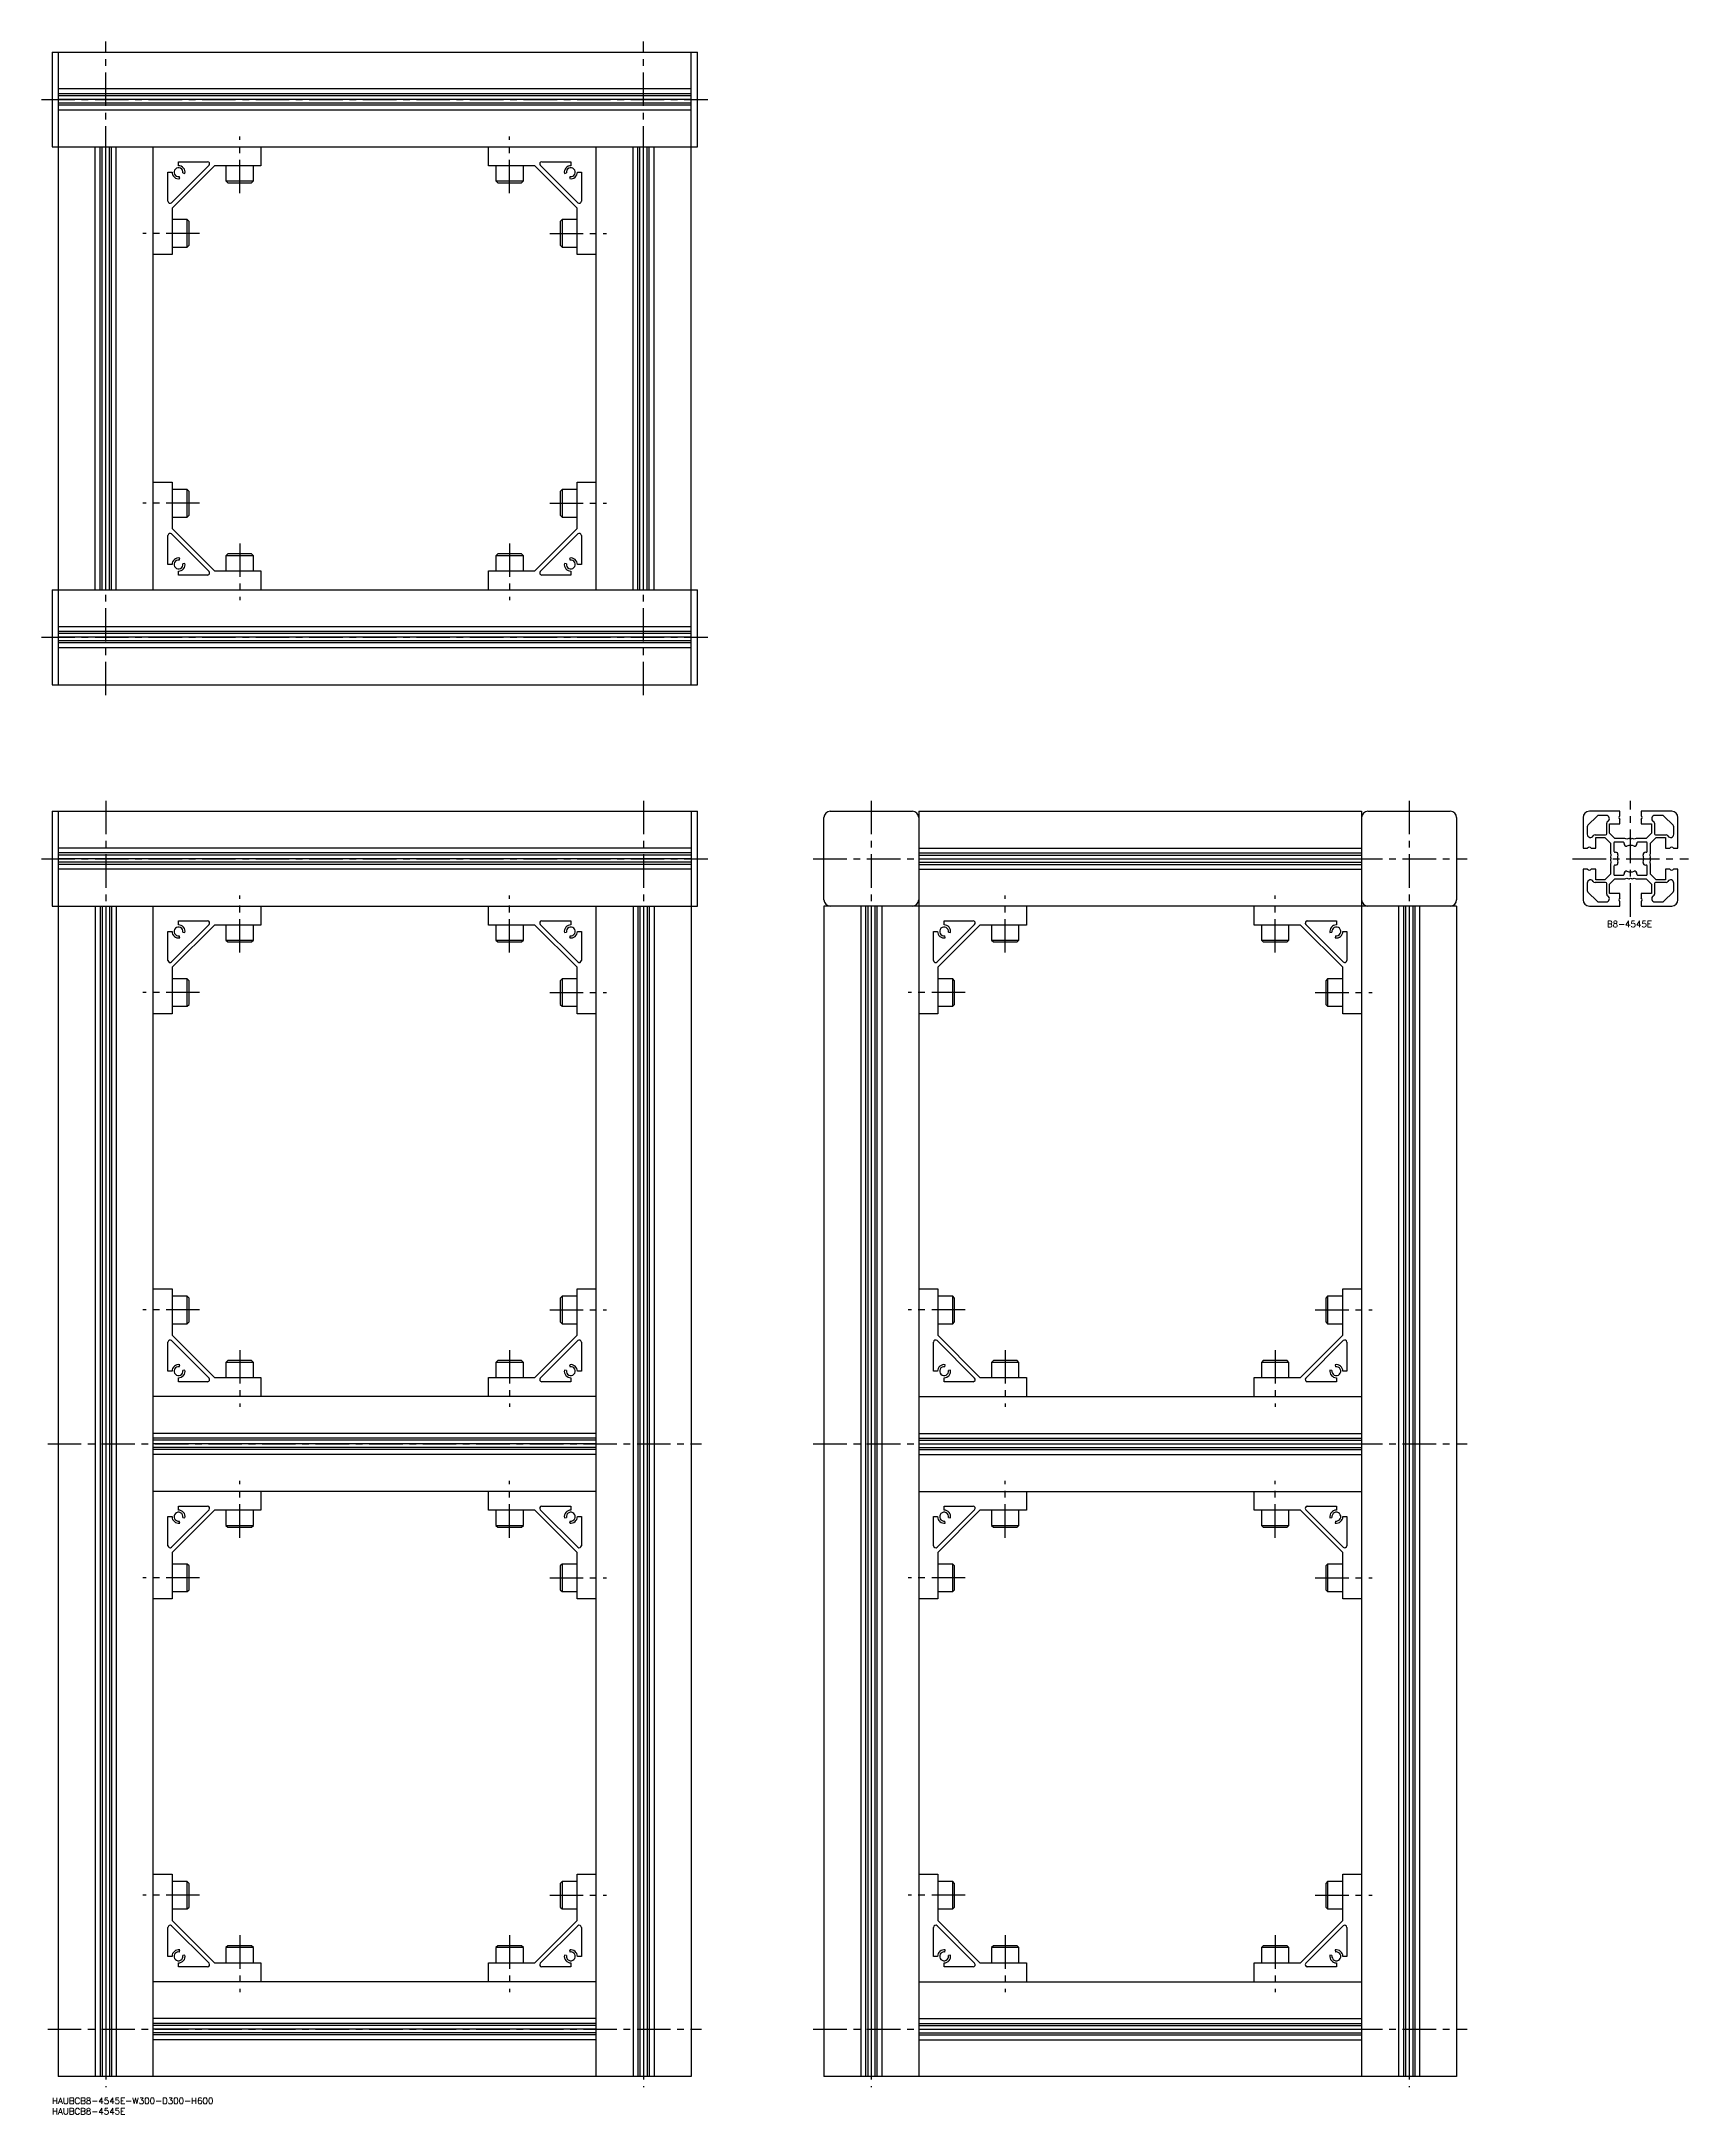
# Model space of a CAD drawing. Extents: x -5 to 776, y -8 to 975.
import ezdxf

# ---------------------------------------------------------------- set-up
doc = ezdxf.new("R2010")
doc.units = 0
doc.header["$LTSCALE"] = 0.5
doc.linetypes.add('CENTER', pattern=[50.8, 31.75, -6.35, 6.35, -6.35])
for name, color, linetype in [('MSM_CENTER', 1, 'CENTER'), ('MSM_CONTINUOUS', 7, 'CONTINUOUS'), ('MSM_PART_NUMBER', 7, 'CONTINUOUS')]:
    doc.layers.add(name, color=color, linetype=linetype)
doc.styles.get("Standard").update_dxf_attribs({"font": 'txt.shx', "height": 3, "bigfont": 'bigfont.shx'})

# ---------------------------------------------------------------- blocks, each defined once
blk = doc.blocks.new('*U8')
at = {"layer": 'MSM_PART_NUMBER'}
blk.add_text('HAUBCB8-4545E-W300-D300-H600', height=3, dxfattribs=at).set_placement((0, -3))
blk = doc.blocks.new('*U9')
at = {"layer": 'MSM_PART_NUMBER'}
blk.add_text('HAUBCB8-4545E', height=3, dxfattribs=at).set_placement((0, -8))
blk = doc.blocks.new('*U10')
at = {"layer": 'MSM_PART_NUMBER'}
blk.add_text('B8-4545E', height=3, dxfattribs=at).set_placement((737.32, 554.97))

msp = doc.modelspace()

# ---------------------------------------------------------------- linework, layer by layer
at = {"layer": 'MSM_CENTER'}
for p, q in [((25.5, 665), (25.5, 975)), ((280.5, 665), (280.5, 975)), ((-5, 947.5), (311, 947.5)), ((89, 903), (89, 930)), ((217, 903), (217, 930)), ((70, 884), (43, 884)), ((236, 884), (263, 884)), ((70, 756), (43, 756)), ((236, 756), (263, 756)), ((89, 737), (89, 710)), ((217, 737), (217, 710)), ((-5, 692.5), (311, 692.5)), ((25.5, 615), (25.5, 5)), ((280.5, 615), (280.5, 5)), ((388.5, 615), (388.5, 5)), ((643.5, 615), (643.5, 5)), ((748.5, 560), (748.5, 615)), ((-5, 587.5), (311, 587.5)), ((361, 587.5), (671, 587.5)), ((721, 587.5), (776, 587.5)), ((89, 543), (89, 570)), ((217, 543), (217, 570)), ((452, 543), (452, 570)), ((580, 543), (580, 570)), ((70, 524), (43, 524)), ((236, 524), (263, 524)), ((433, 524), (406, 524)), ((599, 524), (626, 524)), ((70, 373.5), (43, 373.5)), ((236, 373.5), (263, 373.5)), ((433, 373.5), (406, 373.5)), ((599, 373.5), (626, 373.5)), ((89, 354.5), (89, 327.5)), ((217, 354.5), (217, 327.5)), ((452, 354.5), (452, 327.5)), ((580, 354.5), (580, 327.5)), ((-2, 310), (308, 310)), ((361, 310), (671, 310)), ((89, 265.5), (89, 292.5)), ((217, 265.5), (217, 292.5)), ((452, 265.5), (452, 292.5)), ((580, 265.5), (580, 292.5)), ((70, 246.5), (43, 246.5)), ((236, 246.5), (263, 246.5)), ((433, 246.5), (406, 246.5)), ((599, 246.5), (626, 246.5)), ((70, 96), (43, 96)), ((236, 96), (263, 96)), ((433, 96), (406, 96)), ((599, 96), (626, 96)), ((89, 77), (89, 50)), ((217, 77), (217, 50)), ((452, 77), (452, 50)), ((580, 77), (580, 50)), ((-2, 32.5), (308, 32.5)), ((361, 32.5), (671, 32.5))]:
    msp.add_line(p, q, dxfattribs=at)
at = {"layer": 'MSM_CONTINUOUS'}
for p, q in [((0, 970), (306, 970)), ((0, 970), (0, 925)), ((3, 970), (3, 670)), ((303, 670), (303, 970)), ((306, 925), (306, 970)), ((303, 952.5), (3, 952.5)), ((303, 950.19), (3, 950.19)), ((303, 949.2), (3, 949.2)), ((303, 947.5), (3, 947.5)), ((303, 945.8), (3, 945.8)), ((303, 944.81), (3, 944.81)), ((303, 942.5), (3, 942.5)), ((0, 925), (306, 925)), ((20.5, 715), (20.5, 925)), ((22.81, 715), (22.81, 925)), ((23.8, 715), (23.8, 925)), ((25.5, 715), (25.5, 925)), ((27.2, 715), (27.2, 925)), ((28.19, 715), (28.19, 925)), ((30.5, 715), (30.5, 925)), ((48, 715), (48, 925)), ((99, 925), (99, 916)), ((207, 916), (207, 925)), ((258, 715), (258, 925)), ((275.5, 715), (275.5, 925)), ((277.81, 715), (277.81, 925)), ((278.8, 715), (278.8, 925)), ((280.5, 715), (280.5, 925)), ((282.2, 715), (282.2, 925)), ((283.19, 715), (283.19, 925)), ((285.5, 715), (285.5, 925)), ((74.46, 916.29), (56.71, 898.54)), ((77, 916), (57, 896)), ((60, 918), (73.76, 918)), ((60, 916.1), (60, 918)), ((99, 916), (77, 916)), ((82.5, 916), (82.5, 908.87)), ((95.5, 908.87), (95.5, 916)), ((229, 916), (207, 916)), ((210.5, 916), (210.5, 908.87)), ((223.5, 908.87), (223.5, 916)), ((249, 896), (229, 916)), ((249.29, 898.54), (231.54, 916.29)), ((232.24, 918), (246, 918)), ((246, 918), (246, 916.1)), ((55, 899.24), (55, 913)), ((55, 913), (56.9, 913)), ((60.54, 909.95), (60.36, 910.93)), ((62.07, 912.64), (63.05, 912.46)), ((82.5, 908.87), (83.37, 908)), ((82.5, 908.87), (95.5, 908.87)), ((83.37, 908), (94.63, 908)), ((94.63, 908), (95.5, 908.87)), ((210.5, 908.87), (211.37, 908)), ((210.5, 908.87), (223.5, 908.87)), ((211.37, 908), (222.63, 908)), ((222.63, 908), (223.5, 908.87)), ((242.95, 912.46), (243.93, 912.64)), ((245.64, 910.93), (245.46, 909.95)), ((249.1, 913), (251, 913)), ((251, 913), (251, 899.24)), ((57, 896), (57, 874)), ((249, 874), (249, 896)), ((64.13, 890.5), (57, 890.5)), ((64.13, 877.5), (64.13, 890.5)), ((65, 889.63), (64.13, 890.5)), ((65, 878.37), (65, 889.63)), ((241.87, 890.5), (241, 889.63)), ((241, 889.63), (241, 878.37)), ((241.87, 890.5), (241.87, 877.5)), ((249, 890.5), (241.87, 890.5)), ((57, 877.5), (64.13, 877.5)), ((64.13, 877.5), (65, 878.37)), ((241, 878.37), (241.87, 877.5)), ((241.87, 877.5), (249, 877.5)), ((57, 874), (48, 874)), ((258, 874), (249, 874)), ((48, 766), (57, 766)), ((57, 766), (57, 744)), ((64.13, 762.5), (57, 762.5)), ((65, 761.63), (64.13, 762.5)), ((64.13, 749.5), (64.13, 762.5)), ((65, 750.37), (65, 761.63)), ((241.87, 762.5), (241, 761.63)), ((241, 761.63), (241, 750.37)), ((249, 762.5), (241.87, 762.5)), ((241.87, 762.5), (241.87, 749.5)), ((249, 744), (249, 766)), ((249, 766), (258, 766)), ((57, 749.5), (64.13, 749.5)), ((64.13, 749.5), (65, 750.37)), ((241, 750.37), (241.87, 749.5)), ((241.87, 749.5), (249, 749.5)), ((55, 727), (55, 740.76)), ((56.71, 741.46), (74.46, 723.71)), ((57, 744), (77, 724)), ((229, 724), (249, 744)), ((231.54, 723.71), (249.29, 741.46)), ((251, 740.76), (251, 727)), ((60.36, 729.07), (60.54, 730.05)), ((63.05, 727.54), (62.07, 727.36)), ((83.37, 732), (82.5, 731.13)), ((82.5, 731.13), (82.5, 724)), ((95.5, 731.13), (82.5, 731.13)), ((94.63, 732), (83.37, 732)), ((95.5, 731.13), (94.63, 732)), ((95.5, 724), (95.5, 731.13)), ((211.37, 732), (210.5, 731.13)), ((210.5, 731.13), (210.5, 724)), ((223.5, 731.13), (210.5, 731.13)), ((222.63, 732), (211.37, 732)), ((223.5, 731.13), (222.63, 732)), ((223.5, 724), (223.5, 731.13)), ((243.93, 727.36), (242.95, 727.54)), ((245.46, 730.05), (245.64, 729.07)), ((56.9, 727), (55, 727)), ((60, 722), (60, 723.9)), ((73.76, 722), (60, 722)), ((77, 724), (99, 724)), ((99, 724), (99, 715)), ((207, 724), (229, 724)), ((207, 715), (207, 724)), ((246, 722), (232.24, 722)), ((246, 723.9), (246, 722)), ((251, 727), (249.1, 727)), ((0, 715), (306, 715)), ((0, 715), (0, 670)), ((306, 670), (306, 715)), ((303, 697.5), (3, 697.5)), ((303, 695.19), (3, 695.19)), ((303, 694.2), (3, 694.2)), ((303, 692.5), (3, 692.5)), ((303, 690.8), (3, 690.8)), ((303, 689.81), (3, 689.81)), ((303, 687.5), (3, 687.5)), ((0, 670), (306, 670)), ((0, 610), (306, 610)), ((0, 610), (0, 565)), ((3, 610), (3, 10)), ((303, 610), (303, 10)), ((306, 565), (306, 610)), ((369, 610), (408, 610)), ((411, 610), (411, 10)), ((411, 610), (621, 610)), ((621, 610), (621, 10)), ((624, 610), (663, 610)), ((743.5, 610), (729, 610)), ((743.5, 607.87), (743.5, 610)), ((768, 610), (753.5, 610)), ((753.5, 610), (753.5, 607.87)), ((366, 568), (366, 607)), ((666, 607), (666, 568)), ((726, 607), (726, 592.5)), ((728, 602.65), (728, 599.05)), ((732.64, 607.71), (728.29, 603.36)), ((736.95, 608), (733.35, 608)), ((737.2, 599.3), (737.2, 604.33)), ((738.5, 599.62), (738.5, 604)), ((738.5, 604), (743.5, 604)), ((743.5, 604), (743.5, 606.13)), ((753.5, 606.13), (753.5, 604)), ((753.5, 604), (758.5, 604)), ((758.5, 604), (758.5, 599.62)), ((759.8, 604.33), (759.8, 599.3)), ((763.65, 608), (760.05, 608)), ((768.71, 603.36), (764.36, 607.71)), ((769, 599.05), (769, 602.65)), ((771, 592.5), (771, 607)), ((303, 592.5), (3, 592.5)), ((303, 590.19), (3, 590.19)), ((411, 592.5), (621, 592.5)), ((411, 590.19), (621, 590.19)), ((726, 592.5), (728.13, 592.5)), ((729.87, 592.5), (732, 592.5)), ((731.67, 598.8), (736.7, 598.8)), ((732, 592.5), (732, 597.5)), ((732, 597.5), (736.38, 597.5)), ((736.38, 597.5), (739, 594.88)), ((741.12, 597), (738.5, 599.62)), ((739, 594.88), (739, 590.19)), ((739, 590.19), (739.21, 589.2)), ((740.6, 594.9), (740.6, 591.1)), ((744.9, 595.4), (741.1, 595.4)), ((745.81, 597), (741.12, 597)), ((746.8, 596.79), (745.81, 597)), ((747.74, 596.99), (746.8, 596.79)), ((748.5, 596.7), (748.1, 596.93)), ((748.9, 596.93), (748.5, 596.7)), ((750.2, 596.79), (749.26, 596.99)), ((751.19, 597), (750.2, 596.79)), ((755.88, 597), (751.19, 597)), ((755.9, 595.4), (752.1, 595.4)), ((758.5, 599.62), (755.88, 597)), ((756.4, 591.1), (756.4, 594.9)), ((757.79, 589.2), (758, 590.19)), ((758, 594.88), (760.62, 597.5)), ((758, 590.19), (758, 594.88)), ((760.3, 598.8), (765.33, 598.8)), ((760.62, 597.5), (765, 597.5)), ((765, 597.5), (765, 592.5)), ((765, 592.5), (767.13, 592.5)), ((768.87, 592.5), (771, 592.5)), ((303, 589.2), (3, 589.2)), ((303, 587.5), (3, 587.5)), ((303, 585.8), (3, 585.8)), ((303, 584.81), (3, 584.81)), ((303, 582.5), (3, 582.5)), ((411, 589.2), (621, 589.2)), ((411, 587.5), (621, 587.5)), ((411, 585.8), (621, 585.8)), ((411, 584.81), (621, 584.81)), ((411, 582.5), (621, 582.5)), ((728.13, 582.5), (726, 582.5)), ((726, 582.5), (726, 568)), ((732, 582.5), (729.87, 582.5)), ((732, 577.5), (732, 582.5)), ((739, 580.12), (736.38, 577.5)), ((739.21, 585.8), (739, 584.81)), ((739, 584.81), (739, 580.12)), ((739.21, 589.2), (739.01, 588.26)), ((739.01, 586.74), (739.21, 585.8)), ((739.07, 587.9), (739.3, 587.5)), ((739.3, 587.5), (739.07, 587.1)), ((740.6, 583.9), (740.6, 580.1)), ((756.4, 580.1), (756.4, 583.9)), ((757.7, 587.5), (757.93, 587.9)), ((757.93, 587.1), (757.7, 587.5)), ((757.99, 588.26), (757.79, 589.2)), ((757.79, 585.8), (757.99, 586.74)), ((758, 584.81), (757.79, 585.8)), ((758, 580.12), (758, 584.81)), ((760.62, 577.5), (758, 580.12)), ((767.13, 582.5), (765, 582.5)), ((765, 582.5), (765, 577.5)), ((771, 582.5), (768.87, 582.5)), ((771, 568), (771, 582.5)), ((728, 575.95), (728, 572.35)), ((728.29, 571.64), (732.64, 567.29)), ((736.7, 576.2), (731.67, 576.2)), ((736.38, 577.5), (732, 577.5)), ((737.2, 570.67), (737.2, 575.7)), ((738.5, 575.38), (741.12, 578)), ((738.5, 571), (738.5, 575.38)), ((743.5, 571), (738.5, 571)), ((741.1, 579.6), (744.9, 579.6)), ((741.12, 578), (745.81, 578)), ((743.5, 568.87), (743.5, 571)), ((745.81, 578), (746.8, 578.21)), ((746.8, 578.21), (747.74, 578.01)), ((748.1, 578.07), (748.5, 578.3)), ((748.5, 578.3), (748.9, 578.07)), ((749.26, 578.01), (750.2, 578.21)), ((750.2, 578.21), (751.19, 578)), ((751.19, 578), (755.88, 578)), ((752.1, 579.6), (755.9, 579.6)), ((758.5, 571), (753.5, 571)), ((753.5, 571), (753.5, 568.87)), ((755.88, 578), (758.5, 575.38)), ((758.5, 575.38), (758.5, 571)), ((759.8, 575.7), (759.8, 570.67)), ((765.33, 576.2), (760.3, 576.2)), ((765, 577.5), (760.62, 577.5)), ((764.36, 567.29), (768.71, 571.64)), ((769, 572.35), (769, 575.95)), ((0, 565), (306, 565)), ((20.5, 565), (20.5, 10)), ((22.81, 565), (22.81, 10)), ((23.8, 565), (23.8, 10)), ((25.5, 565), (25.5, 10)), ((27.2, 565), (27.2, 10)), ((28.19, 565), (28.19, 10)), ((30.5, 565), (30.5, 10)), ((48, 10), (48, 565)), ((99, 565), (99, 556)), ((207, 556), (207, 565)), ((258, 10), (258, 565)), ((275.5, 565), (275.5, 10)), ((277.81, 565), (277.81, 10)), ((278.8, 565), (278.8, 10)), ((280.5, 565), (280.5, 10)), ((282.2, 565), (282.2, 10)), ((283.19, 565), (283.19, 10)), ((285.5, 565), (285.5, 10)), ((666, 565), (366, 565)), ((366, 565), (366, 10)), ((383.5, 565), (383.5, 10)), ((385.81, 565), (385.81, 10)), ((386.8, 565), (386.8, 10)), ((388.5, 565), (388.5, 10)), ((390.2, 565), (390.2, 10)), ((391.19, 565), (391.19, 10)), ((393.5, 565), (393.5, 10)), ((462, 565), (462, 556)), ((570, 556), (570, 565)), ((638.5, 565), (638.5, 10)), ((640.81, 565), (640.81, 10)), ((641.8, 565), (641.8, 10)), ((643.5, 565), (643.5, 10)), ((645.2, 565), (645.2, 10)), ((646.19, 565), (646.19, 10)), ((648.5, 565), (648.5, 10)), ((666, 565), (666, 10)), ((729, 565), (743.5, 565)), ((733.35, 567), (736.95, 567)), ((743.5, 565), (743.5, 567.13)), ((753.5, 567.13), (753.5, 565)), ((753.5, 565), (768, 565)), ((760.05, 567), (763.65, 567)), ((55, 553), (56.9, 553)), ((55, 539.24), (55, 553)), ((74.46, 556.29), (56.71, 538.54)), ((77, 556), (57, 536)), ((60, 558), (73.76, 558)), ((60, 556.1), (60, 558)), ((60.54, 549.95), (60.36, 550.93)), ((62.07, 552.64), (63.05, 552.46)), ((99, 556), (77, 556)), ((82.5, 556), (82.5, 548.87)), ((95.5, 548.87), (95.5, 556)), ((229, 556), (207, 556)), ((210.5, 556), (210.5, 548.87)), ((223.5, 548.87), (223.5, 556)), ((249, 536), (229, 556)), ((249.29, 538.54), (231.54, 556.29)), ((232.24, 558), (246, 558)), ((242.95, 552.46), (243.93, 552.64)), ((245.64, 550.93), (245.46, 549.95)), ((246, 558), (246, 556.1)), ((249.1, 553), (251, 553)), ((251, 553), (251, 539.24)), ((418, 539.24), (418, 553)), ((418, 553), (419.9, 553)), ((437.46, 556.29), (419.71, 538.54)), ((440, 556), (420, 536)), ((423, 556.1), (423, 558)), ((423, 558), (436.76, 558)), ((423.54, 549.95), (423.36, 550.93)), ((425.07, 552.64), (426.05, 552.46)), ((462, 556), (440, 556)), ((445.5, 556), (445.5, 548.87)), ((458.5, 548.87), (458.5, 556)), ((592, 556), (570, 556)), ((573.5, 556), (573.5, 548.87)), ((586.5, 548.87), (586.5, 556)), ((612, 536), (592, 556)), ((612.29, 538.54), (594.54, 556.29)), ((595.24, 558), (609, 558)), ((605.95, 552.46), (606.93, 552.64)), ((608.64, 550.93), (608.46, 549.95)), ((609, 558), (609, 556.1)), ((612.1, 553), (614, 553)), ((614, 553), (614, 539.24)), ((82.5, 548.87), (83.37, 548)), ((82.5, 548.87), (95.5, 548.87)), ((83.37, 548), (94.63, 548)), ((94.63, 548), (95.5, 548.87)), ((210.5, 548.87), (211.37, 548)), ((210.5, 548.87), (223.5, 548.87)), ((211.37, 548), (222.63, 548)), ((222.63, 548), (223.5, 548.87)), ((445.5, 548.87), (446.37, 548)), ((445.5, 548.87), (458.5, 548.87)), ((446.37, 548), (457.63, 548)), ((457.63, 548), (458.5, 548.87)), ((573.5, 548.87), (574.37, 548)), ((573.5, 548.87), (586.5, 548.87)), ((574.37, 548), (585.63, 548)), ((585.63, 548), (586.5, 548.87)), ((57, 536), (57, 514)), ((249, 514), (249, 536)), ((420, 536), (420, 514)), ((612, 514), (612, 536)), ((64.13, 530.5), (57, 530.5)), ((65, 529.63), (64.13, 530.5)), ((64.13, 517.5), (64.13, 530.5)), ((65, 518.37), (65, 529.63)), ((241.87, 530.5), (241, 529.63)), ((241, 529.63), (241, 518.37)), ((249, 530.5), (241.87, 530.5)), ((241.87, 530.5), (241.87, 517.5)), ((427.13, 530.5), (420, 530.5)), ((428, 529.63), (427.13, 530.5)), ((427.13, 517.5), (427.13, 530.5)), ((428, 518.37), (428, 529.63)), ((604.87, 530.5), (604, 529.63)), ((604, 529.63), (604, 518.37)), ((612, 530.5), (604.87, 530.5)), ((604.87, 530.5), (604.87, 517.5)), ((57, 514), (48, 514)), ((57, 517.5), (64.13, 517.5)), ((64.13, 517.5), (65, 518.37)), ((241, 518.37), (241.87, 517.5)), ((241.87, 517.5), (249, 517.5)), ((258, 514), (249, 514)), ((420, 514), (411, 514)), ((420, 517.5), (427.13, 517.5)), ((427.13, 517.5), (428, 518.37)), ((604, 518.37), (604.87, 517.5)), ((604.87, 517.5), (612, 517.5)), ((621, 514), (612, 514)), ((48, 383.5), (57, 383.5)), ((57, 383.5), (57, 361.5)), ((249, 361.5), (249, 383.5)), ((249, 383.5), (258, 383.5)), ((411, 383.5), (420, 383.5)), ((420, 383.5), (420, 361.5)), ((612, 361.5), (612, 383.5)), ((612, 383.5), (621, 383.5)), ((64.13, 380), (57, 380)), ((65, 379.13), (64.13, 380)), ((64.13, 367), (64.13, 380)), ((65, 367.87), (65, 379.13)), ((241.87, 380), (241, 379.13)), ((241, 379.13), (241, 367.87)), ((249, 380), (241.87, 380)), ((241.87, 380), (241.87, 367)), ((427.13, 380), (420, 380)), ((428, 379.13), (427.13, 380)), ((427.13, 367), (427.13, 380)), ((428, 367.87), (428, 379.13)), ((604.87, 380), (604, 379.13)), ((604, 379.13), (604, 367.87)), ((612, 380), (604.87, 380)), ((604.87, 380), (604.87, 367)), ((57, 367), (64.13, 367)), ((64.13, 367), (65, 367.87)), ((241, 367.87), (241.87, 367)), ((241.87, 367), (249, 367)), ((420, 367), (427.13, 367)), ((427.13, 367), (428, 367.87)), ((604, 367.87), (604.87, 367)), ((604.87, 367), (612, 367)), ((55, 344.5), (55, 358.26)), ((56.71, 358.96), (74.46, 341.21)), ((57, 361.5), (77, 341.5)), ((229, 341.5), (249, 361.5)), ((231.54, 341.21), (249.29, 358.96)), ((251, 358.26), (251, 344.5)), ((418, 344.5), (418, 358.26)), ((419.71, 358.96), (437.46, 341.21)), ((420, 361.5), (440, 341.5)), ((592, 341.5), (612, 361.5)), ((594.54, 341.21), (612.29, 358.96)), ((614, 358.26), (614, 344.5)), ((56.9, 344.5), (55, 344.5)), ((60.36, 346.57), (60.54, 347.55)), ((63.05, 345.04), (62.07, 344.86)), ((83.37, 349.5), (82.5, 348.63)), ((82.5, 348.63), (82.5, 341.5)), ((95.5, 348.63), (82.5, 348.63)), ((94.63, 349.5), (83.37, 349.5)), ((95.5, 348.63), (94.63, 349.5)), ((95.5, 341.5), (95.5, 348.63)), ((211.37, 349.5), (210.5, 348.63)), ((210.5, 348.63), (210.5, 341.5)), ((223.5, 348.63), (210.5, 348.63)), ((222.63, 349.5), (211.37, 349.5)), ((223.5, 348.63), (222.63, 349.5)), ((223.5, 341.5), (223.5, 348.63)), ((243.93, 344.86), (242.95, 345.04)), ((245.46, 347.55), (245.64, 346.57)), ((251, 344.5), (249.1, 344.5)), ((419.9, 344.5), (418, 344.5)), ((423.36, 346.57), (423.54, 347.55)), ((426.05, 345.04), (425.07, 344.86)), ((446.37, 349.5), (445.5, 348.63)), ((445.5, 348.63), (445.5, 341.5)), ((458.5, 348.63), (445.5, 348.63)), ((457.63, 349.5), (446.37, 349.5)), ((458.5, 348.63), (457.63, 349.5)), ((458.5, 341.5), (458.5, 348.63)), ((574.37, 349.5), (573.5, 348.63)), ((573.5, 348.63), (573.5, 341.5)), ((586.5, 348.63), (573.5, 348.63)), ((585.63, 349.5), (574.37, 349.5)), ((586.5, 348.63), (585.63, 349.5)), ((586.5, 341.5), (586.5, 348.63)), ((606.93, 344.86), (605.95, 345.04)), ((608.46, 347.55), (608.64, 346.57)), ((614, 344.5), (612.1, 344.5)), ((60, 339.5), (60, 341.4)), ((73.76, 339.5), (60, 339.5)), ((77, 341.5), (99, 341.5)), ((99, 341.5), (99, 332.5)), ((207, 341.5), (229, 341.5)), ((207, 332.5), (207, 341.5)), ((246, 339.5), (232.24, 339.5)), ((246, 341.4), (246, 339.5)), ((423, 339.5), (423, 341.4)), ((436.76, 339.5), (423, 339.5)), ((440, 341.5), (462, 341.5)), ((462, 341.5), (462, 332.5)), ((570, 341.5), (592, 341.5)), ((570, 332.5), (570, 341.5)), ((609, 339.5), (595.24, 339.5)), ((609, 341.4), (609, 339.5)), ((258, 332.5), (48, 332.5)), ((411, 332.5), (621, 332.5)), ((258, 315), (48, 315)), ((411, 315), (621, 315)), ((258, 312.69), (48, 312.69)), ((258, 311.7), (48, 311.7)), ((258, 310), (48, 310)), ((258, 308.3), (48, 308.3)), ((258, 307.31), (48, 307.31)), ((258, 305), (48, 305)), ((411, 312.69), (621, 312.69)), ((411, 311.7), (621, 311.7)), ((411, 310), (621, 310)), ((411, 308.3), (621, 308.3)), ((411, 307.31), (621, 307.31)), ((411, 305), (621, 305)), ((258, 287.5), (48, 287.5)), ((99, 287.5), (99, 278.5)), ((207, 278.5), (207, 287.5)), ((411, 287.5), (621, 287.5)), ((462, 287.5), (462, 278.5)), ((570, 278.5), (570, 287.5)), ((55, 261.74), (55, 275.5)), ((55, 275.5), (56.9, 275.5)), ((74.46, 278.79), (56.71, 261.04)), ((77, 278.5), (57, 258.5)), ((60, 280.5), (73.76, 280.5)), ((60, 278.6), (60, 280.5)), ((99, 278.5), (77, 278.5)), ((82.5, 278.5), (82.5, 271.37)), ((95.5, 271.37), (95.5, 278.5)), ((229, 278.5), (207, 278.5)), ((210.5, 278.5), (210.5, 271.37)), ((223.5, 271.37), (223.5, 278.5)), ((249, 258.5), (229, 278.5)), ((249.29, 261.04), (231.54, 278.79)), ((232.24, 280.5), (246, 280.5)), ((246, 280.5), (246, 278.6)), ((249.1, 275.5), (251, 275.5)), ((251, 275.5), (251, 261.74)), ((418, 261.74), (418, 275.5)), ((418, 275.5), (419.9, 275.5)), ((437.46, 278.79), (419.71, 261.04)), ((440, 278.5), (420, 258.5)), ((423, 280.5), (436.76, 280.5)), ((423, 278.6), (423, 280.5)), ((462, 278.5), (440, 278.5)), ((445.5, 278.5), (445.5, 271.37)), ((458.5, 271.37), (458.5, 278.5)), ((592, 278.5), (570, 278.5)), ((573.5, 278.5), (573.5, 271.37)), ((586.5, 271.37), (586.5, 278.5)), ((612, 258.5), (592, 278.5)), ((612.29, 261.04), (594.54, 278.79)), ((595.24, 280.5), (609, 280.5)), ((609, 280.5), (609, 278.6)), ((612.1, 275.5), (614, 275.5)), ((614, 275.5), (614, 261.74)), ((60.54, 272.45), (60.36, 273.43)), ((62.07, 275.14), (63.05, 274.96)), ((82.5, 271.37), (83.37, 270.5)), ((82.5, 271.37), (95.5, 271.37)), ((83.37, 270.5), (94.63, 270.5)), ((94.63, 270.5), (95.5, 271.37)), ((210.5, 271.37), (211.37, 270.5)), ((210.5, 271.37), (223.5, 271.37)), ((211.37, 270.5), (222.63, 270.5)), ((222.63, 270.5), (223.5, 271.37)), ((242.95, 274.96), (243.93, 275.14)), ((245.64, 273.43), (245.46, 272.45)), ((423.54, 272.45), (423.36, 273.43)), ((425.07, 275.14), (426.05, 274.96)), ((445.5, 271.37), (446.37, 270.5)), ((445.5, 271.37), (458.5, 271.37)), ((446.37, 270.5), (457.63, 270.5)), ((457.63, 270.5), (458.5, 271.37)), ((573.5, 271.37), (574.37, 270.5)), ((573.5, 271.37), (586.5, 271.37)), ((574.37, 270.5), (585.63, 270.5)), ((585.63, 270.5), (586.5, 271.37)), ((605.95, 274.96), (606.93, 275.14)), ((608.64, 273.43), (608.46, 272.45)), ((57, 258.5), (57, 236.5)), ((249, 236.5), (249, 258.5)), ((420, 258.5), (420, 236.5)), ((612, 236.5), (612, 258.5)), ((64.13, 253), (57, 253)), ((65, 252.13), (64.13, 253)), ((64.13, 240), (64.13, 253)), ((65, 240.87), (65, 252.13)), ((241.87, 253), (241, 252.13)), ((241, 252.13), (241, 240.87)), ((241.87, 253), (241.87, 240)), ((249, 253), (241.87, 253)), ((427.13, 253), (420, 253)), ((428, 252.13), (427.13, 253)), ((427.13, 240), (427.13, 253)), ((428, 240.87), (428, 252.13)), ((604.87, 253), (604, 252.13)), ((604, 252.13), (604, 240.87)), ((612, 253), (604.87, 253)), ((604.87, 253), (604.87, 240)), ((57, 236.5), (48, 236.5)), ((57, 240), (64.13, 240)), ((64.13, 240), (65, 240.87)), ((241, 240.87), (241.87, 240)), ((241.87, 240), (249, 240)), ((258, 236.5), (249, 236.5)), ((420, 236.5), (411, 236.5)), ((420, 240), (427.13, 240)), ((427.13, 240), (428, 240.87)), ((604, 240.87), (604.87, 240)), ((604.87, 240), (612, 240)), ((621, 236.5), (612, 236.5)), ((48, 106), (57, 106)), ((57, 106), (57, 84)), ((64.13, 102.5), (57, 102.5)), ((65, 101.63), (64.13, 102.5)), ((64.13, 89.5), (64.13, 102.5)), ((65, 90.37), (65, 101.63)), ((241.87, 102.5), (241, 101.63)), ((241, 101.63), (241, 90.37)), ((249, 102.5), (241.87, 102.5)), ((241.87, 102.5), (241.87, 89.5)), ((249, 84), (249, 106)), ((249, 106), (258, 106)), ((411, 106), (420, 106)), ((420, 106), (420, 84)), ((427.13, 102.5), (420, 102.5)), ((428, 101.63), (427.13, 102.5)), ((427.13, 89.5), (427.13, 102.5)), ((428, 90.37), (428, 101.63)), ((604.87, 102.5), (604, 101.63)), ((604, 101.63), (604, 90.37)), ((612, 102.5), (604.87, 102.5)), ((604.87, 102.5), (604.87, 89.5)), ((612, 84), (612, 106)), ((612, 106), (621, 106)), ((57, 89.5), (64.13, 89.5)), ((64.13, 89.5), (65, 90.37)), ((241, 90.37), (241.87, 89.5)), ((241.87, 89.5), (249, 89.5)), ((420, 89.5), (427.13, 89.5)), ((427.13, 89.5), (428, 90.37)), ((604, 90.37), (604.87, 89.5)), ((604.87, 89.5), (612, 89.5)), ((55, 67), (55, 80.76)), ((56.71, 81.46), (74.46, 63.71)), ((57, 84), (77, 64)), ((229, 64), (249, 84)), ((231.54, 63.71), (249.29, 81.46)), ((251, 80.76), (251, 67)), ((418, 67), (418, 80.76)), ((419.71, 81.46), (437.46, 63.71)), ((420, 84), (440, 64)), ((592, 64), (612, 84)), ((594.54, 63.71), (612.29, 81.46)), ((614, 80.76), (614, 67)), ((60.36, 69.07), (60.54, 70.05)), ((83.37, 72), (82.5, 71.13)), ((82.5, 71.13), (82.5, 64)), ((95.5, 71.13), (82.5, 71.13)), ((94.63, 72), (83.37, 72)), ((95.5, 71.13), (94.63, 72)), ((95.5, 64), (95.5, 71.13)), ((211.37, 72), (210.5, 71.13)), ((210.5, 71.13), (210.5, 64)), ((223.5, 71.13), (210.5, 71.13)), ((222.63, 72), (211.37, 72)), ((223.5, 71.13), (222.63, 72)), ((223.5, 64), (223.5, 71.13)), ((245.46, 70.05), (245.64, 69.07)), ((423.36, 69.07), (423.54, 70.05)), ((446.37, 72), (445.5, 71.13)), ((445.5, 71.13), (445.5, 64)), ((458.5, 71.13), (445.5, 71.13)), ((457.63, 72), (446.37, 72)), ((458.5, 71.13), (457.63, 72)), ((458.5, 64), (458.5, 71.13)), ((574.37, 72), (573.5, 71.13)), ((573.5, 71.13), (573.5, 64)), ((586.5, 71.13), (573.5, 71.13)), ((585.63, 72), (574.37, 72)), ((586.5, 71.13), (585.63, 72)), ((586.5, 64), (586.5, 71.13)), ((608.46, 70.05), (608.64, 69.07)), ((56.9, 67), (55, 67)), ((60, 62), (60, 63.9)), ((73.76, 62), (60, 62)), ((63.05, 67.54), (62.07, 67.36)), ((77, 64), (99, 64)), ((99, 64), (99, 55)), ((207, 64), (229, 64)), ((207, 55), (207, 64)), ((246, 62), (232.24, 62)), ((243.93, 67.36), (242.95, 67.54)), ((246, 63.9), (246, 62)), ((251, 67), (249.1, 67)), ((419.9, 67), (418, 67)), ((423, 62), (423, 63.9)), ((436.76, 62), (423, 62)), ((426.05, 67.54), (425.07, 67.36)), ((440, 64), (462, 64)), ((462, 64), (462, 55)), ((570, 64), (592, 64)), ((570, 55), (570, 64)), ((609, 62), (595.24, 62)), ((606.93, 67.36), (605.95, 67.54)), ((609, 63.9), (609, 62)), ((614, 67), (612.1, 67)), ((258, 55), (48, 55)), ((411, 55), (621, 55)), ((258, 37.5), (48, 37.5)), ((258, 35.19), (48, 35.19)), ((258, 34.2), (48, 34.2)), ((258, 32.5), (48, 32.5)), ((258, 30.8), (48, 30.8)), ((258, 29.81), (48, 29.81)), ((411, 37.5), (621, 37.5)), ((411, 35.19), (621, 35.19)), ((411, 34.2), (621, 34.2)), ((411, 32.5), (621, 32.5)), ((411, 30.8), (621, 30.8)), ((411, 29.81), (621, 29.81)), ((258, 27.5), (48, 27.5)), ((411, 27.5), (621, 27.5)), ((303, 10), (3, 10)), ((666, 10), (366, 10))]:
    msp.add_line(p, q, dxfattribs=at)
for centre, radius, start, end in [((60, 913), 2.1, 350, 280), ((60, 913), 3.1, 350, 90), ((73.76, 917), 1, 315, 90), ((232.24, 917), 1, 90, 225), ((246, 913), 3.1, 90, 190), ((246, 913), 2.1, 260, 190), ((60, 913), 3.1, 180, 280), ((246, 913), 3.1, 260, 0), ((56, 899.24), 1, 180, 315), ((250, 899.24), 1, 225, 0), ((56, 740.76), 1, 45, 180), ((250, 740.76), 1, 0, 135), ((60, 727), 3.1, 80, 180), ((60, 727), 2.1, 80, 10), ((60, 727), 3.1, 270, 10), ((246, 727), 3.1, 170, 270), ((246, 727), 2.1, 170, 100), ((246, 727), 3.1, 0, 100), ((73.76, 723), 1, 270, 45), ((232.24, 723), 1, 135, 270), ((369, 607), 3, 90, 180), ((408, 607), 3, 0, 90), ((624, 607), 3, 90, 180), ((663, 607), 3, 0, 90), ((729, 607), 3, 90, 180), ((768, 607), 3, 0, 90), ((729, 602.65), 1, 135, 180), ((733.35, 607), 1, 90, 135), ((736.95, 606.5), 1.5, 300, 90), ((738.2, 604.33), 1, 120.00001, 180), ((744, 607), 1, 120, 240), ((753, 607), 1, 300, 60), ((760.05, 606.5), 1.5, 90, 240), ((758.8, 604.33), 1, 0, 60), ((763.65, 607), 1, 45, 90), ((768, 602.65), 1, 0, 45), ((729.5, 599.05), 1.5, 180, 330), ((729, 592), 1, 30, 150), ((731.67, 597.8), 1, 90, 150), ((736.7, 599.3), 0.5, 270, 0), ((741.1, 594.9), 0.5, 90, 180), ((741.2, 591.1), 0.6, 180, 282.34374), ((741.54, 589.54), 1, 343.68226, 102.34374), ((744.9, 594.8), 0.6, 347.65626, 90), ((746.46, 594.46), 1, 167.65626, 286.31774), ((748.5, 587.5), 6.25, 73.68226, 106.31774), ((747.85, 596.5), 0.5, 60, 102), ((749.15, 596.5), 0.5, 78, 120), ((750.54, 594.46), 1, 253.68226, 12.34374), ((752.1, 594.8), 0.6, 90, 192.34374), ((755.46, 589.54), 1, 77.65626, 196.31774), ((755.8, 591.1), 0.6, 257.65626, 0), ((755.9, 594.9), 0.5, 0, 90), ((760.3, 599.3), 0.5, 180, 270), ((765.33, 597.8), 1, 30, 90), ((767.5, 599.05), 1.5, 210, 0), ((768, 592), 1, 30, 150), ((729, 583), 1, 210, 330), ((739.5, 588.15), 0.5, 168, 210), ((739.5, 586.85), 0.5, 150, 192), ((741.2, 583.9), 0.6, 77.65626, 180), ((741.1, 580.1), 0.5, 180, 270), ((741.54, 585.46), 1, 257.65626, 16.31774), ((748.5, 587.5), 6.25, 163.68226, 196.31774), ((744.9, 580.2), 0.6, 270, 12.34374), ((746.46, 580.54), 1, 73.68226, 192.34374), ((748.5, 587.5), 6.25, 253.68226, 286.31774), ((750.54, 580.54), 1, 347.65626, 106.31774), ((752.1, 580.2), 0.6, 167.65626, 270), ((755.46, 585.46), 1, 163.68226, 282.34374), ((748.5, 587.5), 6.25, 343.68226, 16.31774), ((755.8, 583.9), 0.6, 0, 102.34374), ((755.9, 580.1), 0.5, 270, 0), ((757.5, 588.15), 0.5, 330, 12), ((757.5, 586.85), 0.5, 348, 30), ((768, 583), 1, 210, 330), ((729.5, 575.95), 1.5, 30, 180), ((729, 572.35), 1, 180, 225), ((731.67, 577.2), 1, 210.00001, 270), ((736.7, 575.7), 0.5, 0, 90), ((738.2, 570.67), 1, 180, 239.99999), ((747.85, 578.5), 0.5, 258, 300), ((749.15, 578.5), 0.5, 240, 282), ((758.8, 570.67), 1, 300, 0), ((760.3, 575.7), 0.5, 90, 180), ((765.33, 577.2), 1, 270, 329.99999), ((767.5, 575.95), 1.5, 0, 150), ((768, 572.35), 1, 315, 0), ((369, 568), 3, 180, 270), ((408, 568), 3, 270, 0), ((624, 568), 3, 180, 270), ((663, 568), 3, 270, 0), ((729, 568), 3, 180, 270), ((733.35, 568), 1, 225, 270), ((736.95, 568.5), 1.5, 270, 60), ((744, 568), 1, 120, 240), ((753, 568), 1, 300, 60), ((760.05, 568.5), 1.5, 120, 270), ((763.65, 568), 1, 270, 315), ((768, 568), 3, 270, 0), ((60, 553), 3.1, 180, 280), ((60, 553), 2.1, 350, 280), ((60, 553), 3.1, 350, 90), ((73.76, 557), 1, 315, 90), ((232.24, 557), 1, 90, 225), ((246, 553), 3.1, 90, 190), ((246, 553), 2.1, 260, 190), ((246, 553), 3.1, 260, 0), ((423, 553), 3.1, 180, 280), ((423, 553), 2.1, 350, 280), ((423, 553), 3.1, 350, 90), ((436.76, 557), 1, 315, 90), ((595.24, 557), 1, 90, 225), ((609, 553), 3.1, 90, 190), ((609, 553), 2.1, 260, 190), ((609, 553), 3.1, 260, 0), ((56, 539.24), 1, 180, 315), ((250, 539.24), 1, 225, 0), ((419, 539.24), 1, 180, 315), ((613, 539.24), 1, 225, 0), ((56, 358.26), 1, 45, 180), ((250, 358.26), 1, 0, 135), ((419, 358.26), 1, 45, 180), ((613, 358.26), 1, 0, 135), ((60, 344.5), 3.1, 80, 180), ((60, 344.5), 2.1, 80, 10), ((60, 344.5), 3.1, 270, 10), ((246, 344.5), 3.1, 170, 270), ((246, 344.5), 2.1, 170, 100), ((246, 344.5), 3.1, 0, 100), ((423, 344.5), 3.1, 80, 180), ((423, 344.5), 2.1, 80, 10), ((423, 344.5), 3.1, 270, 10), ((609, 344.5), 3.1, 170, 270), ((609, 344.5), 2.1, 170, 100), ((609, 344.5), 3.1, 0, 100), ((73.76, 340.5), 1, 270, 45), ((232.24, 340.5), 1, 135, 270), ((436.76, 340.5), 1, 270, 45), ((595.24, 340.5), 1, 135, 270), ((60, 275.5), 3.1, 180, 280), ((60, 275.5), 2.1, 350, 280), ((60, 275.5), 3.1, 350, 90), ((73.76, 279.5), 1, 315, 90), ((232.24, 279.5), 1, 90, 225), ((246, 275.5), 3.1, 90, 190), ((246, 275.5), 2.1, 260, 190), ((246, 275.5), 3.1, 260, 0), ((423, 275.5), 3.1, 180, 280), ((423, 275.5), 2.1, 350, 280), ((423, 275.5), 3.1, 350, 90), ((436.76, 279.5), 1, 315, 90), ((595.24, 279.5), 1, 90, 225), ((609, 275.5), 3.1, 90, 190), ((609, 275.5), 2.1, 260, 190), ((609, 275.5), 3.1, 260, 0), ((56, 261.74), 1, 180, 315), ((250, 261.74), 1, 225, 0), ((419, 261.74), 1, 180, 315), ((613, 261.74), 1, 225, 0), ((56, 80.76), 1, 45, 180), ((250, 80.76), 1, 0, 135), ((419, 80.76), 1, 45, 180), ((613, 80.76), 1, 0, 135), ((60, 67), 3.1, 80, 180), ((60, 67), 2.1, 80, 10), ((246, 67), 2.1, 170, 100), ((246, 67), 3.1, 0, 100), ((423, 67), 3.1, 80, 180), ((423, 67), 2.1, 80, 10), ((609, 67), 2.1, 170, 100), ((609, 67), 3.1, 0, 100), ((60, 67), 3.1, 270, 10), ((73.76, 63), 1, 270, 45), ((232.24, 63), 1, 135, 270), ((246, 67), 3.1, 170, 270), ((423, 67), 3.1, 270, 10), ((436.76, 63), 1, 270, 45), ((595.24, 63), 1, 135, 270), ((609, 67), 3.1, 170, 270)]:
    msp.add_arc(centre, radius, start, end, dxfattribs=at)

# ---------------------------------------------------------------- block references
for name in ['*U10', '*U8', '*U9']:
    msp.add_blockref(name, (0, 0), dxfattribs=at)

doc.saveas('drawing.dxf')
